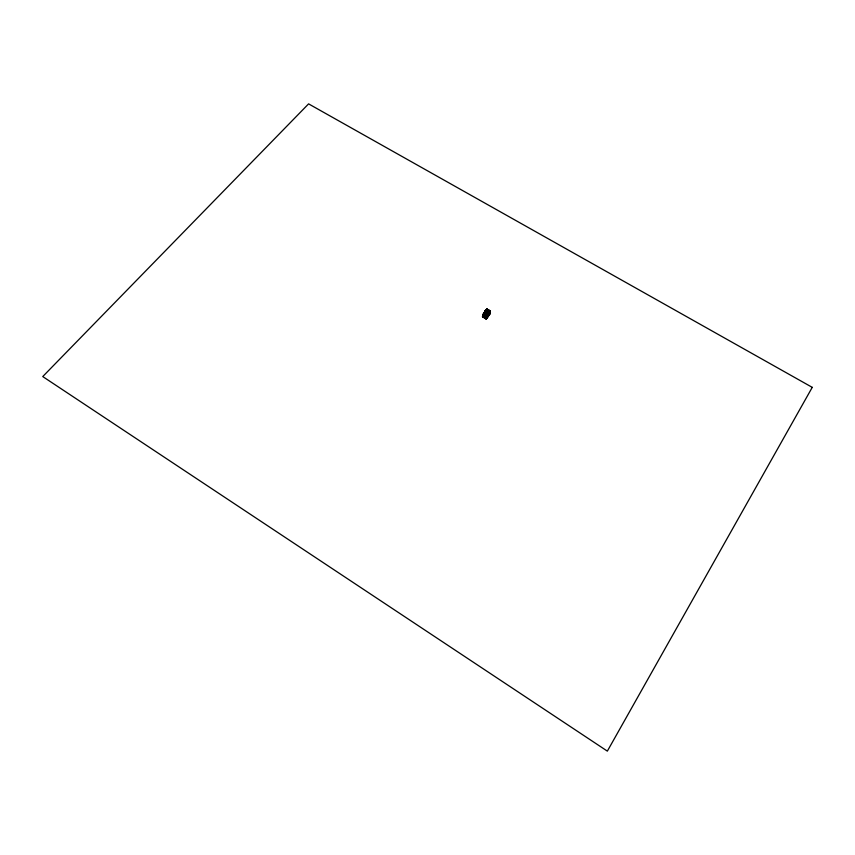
<?xml version="1.0" encoding="UTF-8"?>
<svg xmlns="http://www.w3.org/2000/svg" width="855" height="855" viewBox="0 0 855 855"><rect width="100%" height="100%" fill="white"/><g stroke="black" fill="none" stroke-linecap="round" stroke-linejoin="round"><path stroke-width="1.28" d="M487.842 310.141L487.425 311.84M489.103 310.365L487.981 310.44L489.135 310.205A1.165 0.534 -25.8 0 1 488.109 310.632L487.168 309.852L487.104 310.728M487.403 311.754L486.89 313.069L485.394 312.032L485.106 311.07L485.918 311.102L485.052 311.049L485.747 311.359M486.965 315.655L483.299 313.828L486.848 309.04L487.307 311.637M487.329 312.385L486.784 312.299M483.374 313.86C490.503 303.397 484.924 313.475 487.168 309.938M483.631 313.903L487.008 308.634L487.168 309.585M485.918 311.786L485.255 310.953L485.779 311.209M487.393 311.188L486.356 310.141M487.852 311.231C487.542 311.434 486.805 308.473 487.029 311.092M487.168 308.965L487.179 309.681M490.278 311.477L486.709 309.328L487.008 308.676M489.188 314.576L489.306 313.806L489.616 314.704M486.046 316.607L485.982 315.687M487.04 310.226L486.313 309.66L484.432 312.877M487.029 310.29L487.158 309.232M487.008 309.692L487.008 308.986L487.446 309.809M488.547 310.13L489.883 311.573M485.469 311.113L486.752 310.76M486.677 310.75L486.303 310.333M490.225 312.898L486.313 319.011L482.466 316.735L483.663 314.202M482.658 315.164L483.118 314.736M484.037 313.283L482.936 316.959L484.058 317.547L484.315 316.265L483.193 315.666L484.058 314.234M483.257 315.623C482.605 316.158 486.848 318.648 485.661 317.312M483.406 315.58L483.716 313.486M483.609 315.377L483.834 313.999M484.325 312.342L487.382 314.619M485.138 311.423L485.031 312.278M484.464 315.816L484.689 314.661L483.877 314.17M484.39 317.868L485.319 314.287M485.266 313.368L485.597 312.299M486.42 309.991L485.693 311.776L485.907 310.525M486.153 310.568L486.313 309.66L487.649 310.515M485.49 315.206C485.191 318.21 485.063 313.753 486.313 315.687L486.11 316.788M486.869 309.115L490.182 311.541M486.858 308.986L486.452 310.739M485.512 316.286L485.661 315.741M487.04 310.878L485.266 314.576M486.613 312.631L486.132 312.492M486.581 314.106L486.752 313.24M486.164 317.365L485.864 318.691L486.164 317.365C484.753 315.442 484.08 318.733 485.897 318.648M487.692 310.183L487.852 310.728M485.736 318.509L487.008 315.217L483.47 313.368L487.104 315.559M486.313 319.011L486.826 317.184M486.677 317.622L486.912 315.388M487.981 311.615L488.568 313.646M487.617 314.223L487.307 316.04L486.826 315.046L486.623 315.613M488.536 315.153L487.254 317.771M487.692 315.848L488.013 314.587M488.718 310.664L487.147 313.069M487.617 317.291L487.884 315.57M488.109 315.388L487.607 316.286M488.643 314.426L488.536 313.432M488.985 314.512L488.59 315.923M489.509 314.704L489.883 311.124M489.552 314.672L489.883 313.411M490.086 312.962L490.054 312.214L486.613 317.558M484.39 315.089L483.866 315.313M483.054 315.506L483.684 314.704M486.784 317.718L487.19 316.97L486.645 318.552M486.752 309.799L487.008 309.029M489.349 312.77L489.52 312.428M487.895 314.522L488.579 313.753M485.768 311.028L485.929 310.814M486.335 310.547L486.249 310.899M486.185 310.525L486.955 310.557M484.956 312.139L485.437 312.502M488.248 315.57L487.788 315.249L486.356 317.248L486.89 316.831M486.719 317.066L488.942 313.796M489.979 312.567L488.985 314.148L489.648 311.37M486.516 317.226L490.332 312.374M486.655 317.665L490.407 312.812M486.933 317.675L487.66 317.098M482.466 316.735L483.674 315.174M486.356 312.043L487.884 310.066L487.286 310.739M485.084 314.886L484.86 316.35L486.912 317.269M486.89 313.069L488.9 311.135L489.423 311.509L488.494 316.019L488.323 314.704M489.071 310.536L488.59 310.889M484.977 315.997L482.851 314.811L486.773 317.045M486.741 315.452L490.043 310.878L489.017 315.484M486.837 315.933L490.204 311.434M488.408 314.384L489.626 312.802M484.112 313.55L484.571 312.962M484.603 312.791L486.484 310.098L486.185 311.145A1.165 0.534 -25.8 0 1 485.245 311.295L485.512 311.252M483.118 315.014L483.727 314.234M485.394 312.032L486.869 310.141M488.782 310.333L487.275 312.588L485.437 311.498M482.754 315.132L486.655 317.472M490.407 312.738L489.349 311.979M485.693 310.91L485.031 311.551M488.9 311.135L489.423 311.509L487.596 314.929M486.709 309.189L490.289 311.017L486.741 315.645L483.674 313.828M487.115 311.049L488.034 311.594L487.425 310.825M488.344 311.829L489.637 312.502M485.063 311.68L484.529 311.968L487.639 313.817L487.371 313.112M483.577 314.907L482.615 315.26L487.126 317.793L486.559 316.735M482.915 316.2L483.278 316.82M482.861 316.307L483.086 314.64M812.25 387.358L607.349 751.128L42.75 376.563L308.591 103.872L812.25 387.358"/></g></svg>
